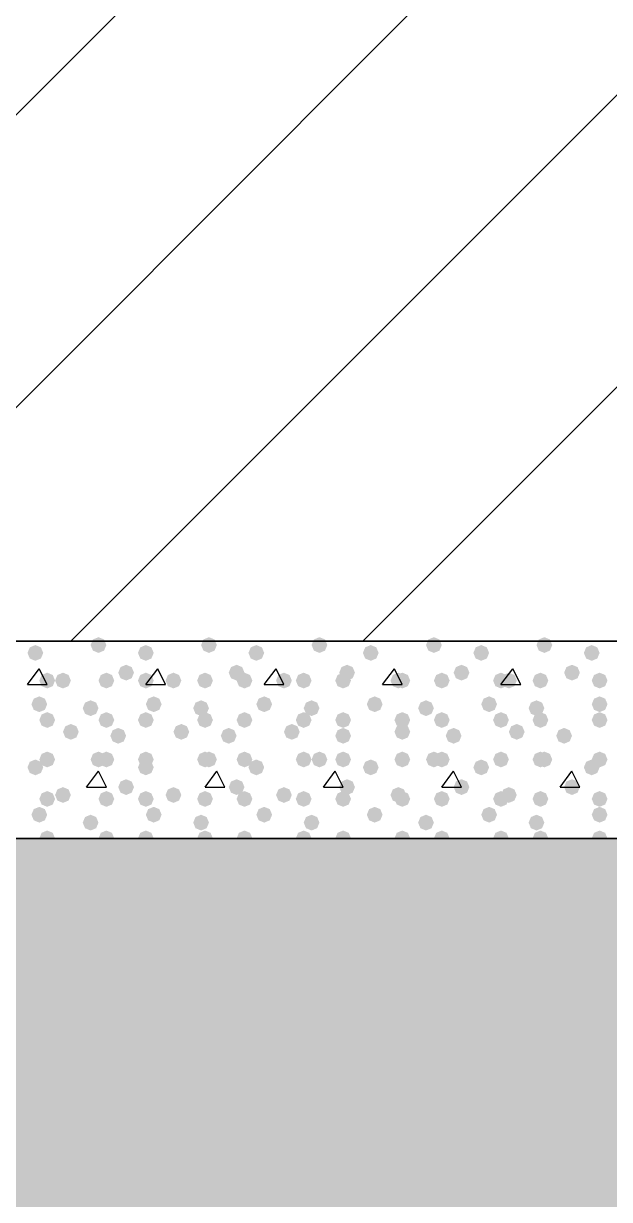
# Model space of a CAD drawing. Header units: millimetres. Extents: x 0 to 420, y 0 to 297.
# Drawn here: x 138.56 to 144.84, y 138.75 to 151.36 of the extents above; entities that cross this region are included whole.
import ezdxf

# ---------------------------------------------------------------- set-up
doc = ezdxf.new("R2010")
doc.units = ezdxf.units.MM
doc.layers.get('0').update_dxf_attribs({"linetype": 'CONTINUOUS'})

msp = doc.modelspace()

# ---------------------------------------------------------------- hatches: boundary and pattern name
at = {"true_color": 0x000008}
for points in [[(139.446, 144.695333), (139.421129, 144.635537), (139.361333, 144.610667), (139.301537, 144.635537), (139.276667, 144.695333), (139.301537, 144.755129), (139.361333, 144.78), (139.421129, 144.755129)], [(140.631333, 144.695333), (140.606462, 144.635537), (140.546667, 144.610667), (140.486871, 144.635537), (140.462, 144.695333), (140.486871, 144.755129), (140.546667, 144.78), (140.606462, 144.755129)], [(141.816667, 144.695333), (141.791796, 144.635537), (141.732, 144.610667), (141.672204, 144.635537), (141.647333, 144.695333), (141.672204, 144.755129), (141.732, 144.78), (141.791796, 144.755129)], [(143.044333, 144.695333), (143.019463, 144.635537), (142.959667, 144.610667), (142.899871, 144.635537), (142.875, 144.695333), (142.899871, 144.755129), (142.959667, 144.78), (143.019462, 144.755129)], [(144.229667, 144.695333), (144.204796, 144.635537), (144.145, 144.610667), (144.085204, 144.635537), (144.060333, 144.695333), (144.085204, 144.755129), (144.145, 144.78), (144.204796, 144.755129)], [(138.768667, 144.610667), (138.743796, 144.550871), (138.684, 144.526), (138.624204, 144.550871), (138.599333, 144.610667), (138.624204, 144.670462), (138.684, 144.695333), (138.743796, 144.670463)], [(139.954, 144.610667), (139.929129, 144.550871), (139.869333, 144.526), (139.809538, 144.550871), (139.784667, 144.610667), (139.809537, 144.670462), (139.869333, 144.695333), (139.929129, 144.670463)], [(141.139333, 144.610667), (141.114463, 144.550871), (141.054667, 144.526), (140.994871, 144.550871), (140.97, 144.610667), (140.994871, 144.670462), (141.054667, 144.695333), (141.114462, 144.670463)], [(142.367, 144.610667), (142.342129, 144.550871), (142.282333, 144.526), (142.222538, 144.550871), (142.197667, 144.610667), (142.222537, 144.670462), (142.282333, 144.695333), (142.342129, 144.670463)], [(143.552333, 144.610667), (143.527463, 144.550871), (143.467667, 144.526), (143.407871, 144.550871), (143.383, 144.610667), (143.407871, 144.670462), (143.467667, 144.695333), (143.527462, 144.670463)], [(144.737667, 144.610667), (144.712796, 144.550871), (144.653, 144.526), (144.593204, 144.550871), (144.568333, 144.610667), (144.593204, 144.670462), (144.653, 144.695333), (144.712796, 144.670463)], [(139.742333, 144.399), (139.717463, 144.339204), (139.657667, 144.314333), (139.597871, 144.339204), (139.573, 144.399), (139.597871, 144.458796), (139.657667, 144.483667), (139.717462, 144.458796)], [(140.927667, 144.399), (140.902796, 144.339204), (140.843, 144.314333), (140.783204, 144.339204), (140.758333, 144.399), (140.783204, 144.458796), (140.843, 144.483667), (140.902796, 144.458796)], [(142.113, 144.399), (142.088129, 144.339204), (142.028333, 144.314333), (141.968538, 144.339204), (141.943667, 144.399), (141.968537, 144.458796), (142.028333, 144.483667), (142.088129, 144.458796)], [(143.340667, 144.399), (143.315796, 144.339204), (143.256, 144.314333), (143.196204, 144.339204), (143.171333, 144.399), (143.196204, 144.458796), (143.256, 144.483667), (143.315796, 144.458796)], [(144.526, 144.399), (144.501129, 144.339204), (144.441333, 144.314333), (144.381538, 144.339204), (144.356667, 144.399), (144.381537, 144.458796), (144.441333, 144.483667), (144.501129, 144.458796)], [(138.895667, 144.314333), (138.870796, 144.254537), (138.811, 144.229667), (138.751204, 144.254537), (138.726333, 144.314333), (138.751204, 144.374129), (138.811, 144.399), (138.870796, 144.374129)], [(139.065, 144.314333), (139.040129, 144.254537), (138.980333, 144.229667), (138.920537, 144.254537), (138.895667, 144.314333), (138.920537, 144.374129), (138.980333, 144.399), (139.040129, 144.374129)], [(139.530667, 144.314333), (139.505796, 144.254537), (139.446, 144.229667), (139.386204, 144.254537), (139.361333, 144.314333), (139.386204, 144.374129), (139.446, 144.399), (139.505796, 144.374129)], [(139.954, 144.314333), (139.929129, 144.254537), (139.869333, 144.229667), (139.809538, 144.254537), (139.784667, 144.314333), (139.809537, 144.374129), (139.869333, 144.399), (139.929129, 144.374129)], [(140.250333, 144.314333), (140.225463, 144.254537), (140.165667, 144.229667), (140.105871, 144.254537), (140.081, 144.314333), (140.105871, 144.374129), (140.165667, 144.399), (140.225462, 144.374129)], [(140.589, 144.314333), (140.564129, 144.254537), (140.504333, 144.229667), (140.444538, 144.254537), (140.419667, 144.314333), (140.444537, 144.374129), (140.504333, 144.399), (140.564129, 144.374129)], [(141.012333, 144.314333), (140.987462, 144.254537), (140.927667, 144.229667), (140.867871, 144.254537), (140.843, 144.314333), (140.867871, 144.374129), (140.927667, 144.399), (140.987462, 144.374129)], [(141.435667, 144.314333), (141.410796, 144.254537), (141.351, 144.229667), (141.291204, 144.254537), (141.266333, 144.314333), (141.291204, 144.374129), (141.351, 144.399), (141.410796, 144.374129)], [(141.647333, 144.314333), (141.622463, 144.254537), (141.562667, 144.229667), (141.502871, 144.254537), (141.478, 144.314333), (141.502871, 144.374129), (141.562667, 144.399), (141.622462, 144.374129)], [(142.070667, 144.314333), (142.045796, 144.254537), (141.986, 144.229667), (141.926204, 144.254537), (141.901333, 144.314333), (141.926204, 144.374129), (141.986, 144.399), (142.045796, 144.374129)], [(142.663333, 144.314333), (142.638463, 144.254537), (142.578667, 144.229667), (142.518871, 144.254537), (142.494, 144.314333), (142.518871, 144.374129), (142.578667, 144.399), (142.638462, 144.374129)], [(142.705667, 144.314333), (142.680796, 144.254537), (142.621, 144.229667), (142.561204, 144.254537), (142.536333, 144.314333), (142.561204, 144.374129), (142.621, 144.399), (142.680796, 144.374129)], [(143.129, 144.314333), (143.104129, 144.254537), (143.044333, 144.229667), (142.984537, 144.254537), (142.959667, 144.314333), (142.984537, 144.374129), (143.044333, 144.399), (143.104129, 144.374129)], [(143.764, 144.314333), (143.739129, 144.254537), (143.679333, 144.229667), (143.619538, 144.254537), (143.594667, 144.314333), (143.619537, 144.374129), (143.679333, 144.399), (143.739129, 144.374129)], [(143.848667, 144.314333), (143.823796, 144.254537), (143.764, 144.229667), (143.704204, 144.254537), (143.679333, 144.314333), (143.704204, 144.374129), (143.764, 144.399), (143.823796, 144.374129)], [(144.187333, 144.314333), (144.162463, 144.254537), (144.102667, 144.229667), (144.042871, 144.254537), (144.018, 144.314333), (144.042871, 144.374129), (144.102667, 144.399), (144.162462, 144.374129)], [(144.822333, 144.314333), (144.797462, 144.254537), (144.737667, 144.229667), (144.677871, 144.254537), (144.653, 144.314333), (144.677871, 144.374129), (144.737667, 144.399), (144.797462, 144.374129)], [(138.811, 144.060333), (138.786129, 144.000537), (138.726333, 143.975667), (138.666538, 144.000537), (138.641667, 144.060333), (138.666537, 144.120129), (138.726333, 144.145), (138.786129, 144.120129)], [(139.361333, 144.018), (139.336462, 143.958204), (139.276667, 143.933333), (139.216871, 143.958204), (139.192, 144.018), (139.216871, 144.077796), (139.276667, 144.102667), (139.336462, 144.077796)], [(140.038667, 144.060333), (140.013796, 144.000537), (139.954, 143.975667), (139.894204, 144.000537), (139.869333, 144.060333), (139.894204, 144.120129), (139.954, 144.145), (140.013796, 144.120129)], [(140.546667, 144.018), (140.521796, 143.958204), (140.462, 143.933333), (140.402204, 143.958204), (140.377333, 144.018), (140.402204, 144.077796), (140.462, 144.102667), (140.521796, 144.077796)], [(141.224, 144.060333), (141.199129, 144.000537), (141.139333, 143.975667), (141.079537, 144.000537), (141.054667, 144.060333), (141.079537, 144.120129), (141.139333, 144.145), (141.199129, 144.120129)], [(141.732, 144.018), (141.707129, 143.958204), (141.647333, 143.933333), (141.587538, 143.958204), (141.562667, 144.018), (141.587537, 144.077796), (141.647333, 144.102667), (141.707129, 144.077796)], [(142.409333, 144.060333), (142.384463, 144.000537), (142.324667, 143.975667), (142.264871, 144.000537), (142.24, 144.060333), (142.264871, 144.120129), (142.324667, 144.145), (142.384462, 144.120129)], [(142.959667, 144.018), (142.934796, 143.958204), (142.875, 143.933333), (142.815204, 143.958204), (142.790333, 144.018), (142.815204, 144.077796), (142.875, 144.102667), (142.934796, 144.077796)], [(143.637, 144.060333), (143.612129, 144.000537), (143.552333, 143.975667), (143.492538, 144.000537), (143.467667, 144.060333), (143.492537, 144.120129), (143.552333, 144.145), (143.612129, 144.120129)], [(144.145, 144.018), (144.120129, 143.958204), (144.060333, 143.933333), (144.000538, 143.958204), (143.975667, 144.018), (144.000537, 144.077796), (144.060333, 144.102667), (144.120129, 144.077796)], [(144.822333, 144.060333), (144.797462, 144.000537), (144.737667, 143.975667), (144.677871, 144.000537), (144.653, 144.060333), (144.677871, 144.120129), (144.737667, 144.145), (144.797462, 144.120129)], [(138.895667, 143.891), (138.870796, 143.831204), (138.811, 143.806333), (138.751204, 143.831204), (138.726333, 143.891), (138.751204, 143.950796), (138.811, 143.975667), (138.870796, 143.950796)], [(139.530667, 143.891), (139.505796, 143.831204), (139.446, 143.806333), (139.386204, 143.831204), (139.361333, 143.891), (139.386204, 143.950796), (139.446, 143.975667), (139.505796, 143.950796)], [(139.954, 143.891), (139.929129, 143.831204), (139.869333, 143.806333), (139.809538, 143.831204), (139.784667, 143.891), (139.809537, 143.950796), (139.869333, 143.975667), (139.929129, 143.950796)], [(140.589, 143.891), (140.564129, 143.831204), (140.504333, 143.806333), (140.444538, 143.831204), (140.419667, 143.891), (140.444537, 143.950796), (140.504333, 143.975667), (140.564129, 143.950796)], [(141.012333, 143.891), (140.987462, 143.831204), (140.927667, 143.806333), (140.867871, 143.831204), (140.843, 143.891), (140.867871, 143.950796), (140.927667, 143.975667), (140.987462, 143.950796)], [(141.647333, 143.891), (141.622463, 143.831204), (141.562667, 143.806333), (141.502871, 143.831204), (141.478, 143.891), (141.502871, 143.950796), (141.562667, 143.975667), (141.622462, 143.950796)], [(142.070667, 143.891), (142.045796, 143.831204), (141.986, 143.806333), (141.926204, 143.831204), (141.901333, 143.891), (141.926204, 143.950796), (141.986, 143.975667), (142.045796, 143.950796)], [(142.705667, 143.891), (142.680796, 143.831204), (142.621, 143.806333), (142.561204, 143.831204), (142.536333, 143.891), (142.561204, 143.950796), (142.621, 143.975667), (142.680796, 143.950796)], [(143.129, 143.891), (143.104129, 143.831204), (143.044333, 143.806333), (142.984537, 143.831204), (142.959667, 143.891), (142.984537, 143.950796), (143.044333, 143.975667), (143.104129, 143.950796)], [(143.764, 143.891), (143.739129, 143.831204), (143.679333, 143.806333), (143.619538, 143.831204), (143.594667, 143.891), (143.619537, 143.950796), (143.679333, 143.975667), (143.739129, 143.950796)], [(144.187333, 143.891), (144.162463, 143.831204), (144.102667, 143.806333), (144.042871, 143.831204), (144.018, 143.891), (144.042871, 143.950796), (144.102667, 143.975667), (144.162462, 143.950796)], [(144.822333, 143.891), (144.797462, 143.831204), (144.737667, 143.806333), (144.677871, 143.831204), (144.653, 143.891), (144.677871, 143.950796), (144.737667, 143.975667), (144.797462, 143.950796)], [(139.149667, 143.764), (139.124796, 143.704204), (139.065, 143.679333), (139.005204, 143.704204), (138.980333, 143.764), (139.005204, 143.823796), (139.065, 143.848667), (139.124796, 143.823796)], [(140.335, 143.764), (140.310129, 143.704204), (140.250333, 143.679333), (140.190538, 143.704204), (140.165667, 143.764), (140.190537, 143.823796), (140.250333, 143.848667), (140.310129, 143.823796)], [(141.520333, 143.764), (141.495463, 143.704204), (141.435667, 143.679333), (141.375871, 143.704204), (141.351, 143.764), (141.375871, 143.823796), (141.435667, 143.848667), (141.495462, 143.823796)], [(142.705667, 143.764), (142.680796, 143.704204), (142.621, 143.679333), (142.561204, 143.704204), (142.536333, 143.764), (142.561204, 143.823796), (142.621, 143.848667), (142.680796, 143.823796)], [(143.933333, 143.764), (143.908463, 143.704204), (143.848667, 143.679333), (143.788871, 143.704204), (143.764, 143.764), (143.788871, 143.823796), (143.848667, 143.848667), (143.908462, 143.823796)], [(139.657667, 143.721667), (139.632796, 143.661871), (139.573, 143.637), (139.513204, 143.661871), (139.488333, 143.721667), (139.513204, 143.781462), (139.573, 143.806333), (139.632796, 143.781463)], [(140.843, 143.721667), (140.818129, 143.661871), (140.758333, 143.637), (140.698537, 143.661871), (140.673667, 143.721667), (140.698537, 143.781462), (140.758333, 143.806333), (140.818129, 143.781463)], [(142.070667, 143.721667), (142.045796, 143.661871), (141.986, 143.637), (141.926204, 143.661871), (141.901333, 143.721667), (141.926204, 143.781462), (141.986, 143.806333), (142.045796, 143.781463)], [(143.256, 143.721667), (143.231129, 143.661871), (143.171333, 143.637), (143.111538, 143.661871), (143.086667, 143.721667), (143.111537, 143.781462), (143.171333, 143.806333), (143.231129, 143.781463)], [(144.441333, 143.721667), (144.416462, 143.661871), (144.356667, 143.637), (144.296871, 143.661871), (144.272, 143.721667), (144.296871, 143.781462), (144.356667, 143.806333), (144.416462, 143.781463)], [(138.768667, 143.383), (138.743796, 143.323204), (138.684, 143.298333), (138.624204, 143.323204), (138.599333, 143.383), (138.624204, 143.442796), (138.684, 143.467667), (138.743796, 143.442796)], [(138.895667, 143.467667), (138.870796, 143.407871), (138.811, 143.383), (138.751204, 143.407871), (138.726333, 143.467667), (138.751204, 143.527462), (138.811, 143.552333), (138.870796, 143.527463)], [(139.446, 143.467667), (139.421129, 143.407871), (139.361333, 143.383), (139.301537, 143.407871), (139.276667, 143.467667), (139.301537, 143.527462), (139.361333, 143.552333), (139.421129, 143.527463)], [(139.530667, 143.467667), (139.505796, 143.407871), (139.446, 143.383), (139.386204, 143.407871), (139.361333, 143.467667), (139.386204, 143.527462), (139.446, 143.552333), (139.505796, 143.527463)], [(139.954, 143.467667), (139.929129, 143.407871), (139.869333, 143.383), (139.809538, 143.407871), (139.784667, 143.467667), (139.809537, 143.527462), (139.869333, 143.552333), (139.929129, 143.527463)], [(139.954, 143.383), (139.929129, 143.323204), (139.869333, 143.298333), (139.809538, 143.323204), (139.784667, 143.383), (139.809537, 143.442796), (139.869333, 143.467667), (139.929129, 143.442796)], [(140.589, 143.467667), (140.564129, 143.407871), (140.504333, 143.383), (140.444538, 143.407871), (140.419667, 143.467667), (140.444537, 143.527462), (140.504333, 143.552333), (140.564129, 143.527463)], [(140.631333, 143.467667), (140.606462, 143.407871), (140.546667, 143.383), (140.486871, 143.407871), (140.462, 143.467667), (140.486871, 143.527462), (140.546667, 143.552333), (140.606462, 143.527463)], [(141.012333, 143.467667), (140.987462, 143.407871), (140.927667, 143.383), (140.867871, 143.407871), (140.843, 143.467667), (140.867871, 143.527462), (140.927667, 143.552333), (140.987462, 143.527463)], [(141.139333, 143.383), (141.114463, 143.323204), (141.054667, 143.298333), (140.994871, 143.323204), (140.97, 143.383), (140.994871, 143.442796), (141.054667, 143.467667), (141.114462, 143.442796)], [(141.647333, 143.467667), (141.622463, 143.407871), (141.562667, 143.383), (141.502871, 143.407871), (141.478, 143.467667), (141.502871, 143.527462), (141.562667, 143.552333), (141.622462, 143.527463)], [(141.816667, 143.467667), (141.791796, 143.407871), (141.732, 143.383), (141.672204, 143.407871), (141.647333, 143.467667), (141.672204, 143.527462), (141.732, 143.552333), (141.791796, 143.527463)], [(142.070667, 143.467667), (142.045796, 143.407871), (141.986, 143.383), (141.926204, 143.407871), (141.901333, 143.467667), (141.926204, 143.527462), (141.986, 143.552333), (142.045796, 143.527463)], [(142.367, 143.383), (142.342129, 143.323204), (142.282333, 143.298333), (142.222538, 143.323204), (142.197667, 143.383), (142.222537, 143.442796), (142.282333, 143.467667), (142.342129, 143.442796)], [(142.705667, 143.467667), (142.680796, 143.407871), (142.621, 143.383), (142.561204, 143.407871), (142.536333, 143.467667), (142.561204, 143.527462), (142.621, 143.552333), (142.680796, 143.527463)], [(143.044333, 143.467667), (143.019463, 143.407871), (142.959667, 143.383), (142.899871, 143.407871), (142.875, 143.467667), (142.899871, 143.527462), (142.959667, 143.552333), (143.019462, 143.527463)], [(143.129, 143.467667), (143.104129, 143.407871), (143.044333, 143.383), (142.984537, 143.407871), (142.959667, 143.467667), (142.984537, 143.527462), (143.044333, 143.552333), (143.104129, 143.527463)], [(143.552333, 143.383), (143.527463, 143.323204), (143.467667, 143.298333), (143.407871, 143.323204), (143.383, 143.383), (143.407871, 143.442796), (143.467667, 143.467667), (143.527462, 143.442796)], [(143.764, 143.467667), (143.739129, 143.407871), (143.679333, 143.383), (143.619538, 143.407871), (143.594667, 143.467667), (143.619537, 143.527462), (143.679333, 143.552333), (143.739129, 143.527463)], [(144.187333, 143.467667), (144.162463, 143.407871), (144.102667, 143.383), (144.042871, 143.407871), (144.018, 143.467667), (144.042871, 143.527462), (144.102667, 143.552333), (144.162462, 143.527463)], [(144.229667, 143.467667), (144.204796, 143.407871), (144.145, 143.383), (144.085204, 143.407871), (144.060333, 143.467667), (144.085204, 143.527462), (144.145, 143.552333), (144.204796, 143.527463)], [(144.737667, 143.383), (144.712796, 143.323204), (144.653, 143.298333), (144.593204, 143.323204), (144.568333, 143.383), (144.593204, 143.442796), (144.653, 143.467667), (144.712796, 143.442796)], [(144.822333, 143.467667), (144.797462, 143.407871), (144.737667, 143.383), (144.677871, 143.407871), (144.653, 143.467667), (144.677871, 143.527462), (144.737667, 143.552333), (144.797462, 143.527463)], [(139.742333, 143.171333), (139.717463, 143.111537), (139.657667, 143.086667), (139.597871, 143.111537), (139.573, 143.171333), (139.597871, 143.231129), (139.657667, 143.256), (139.717462, 143.231129)], [(140.927667, 143.171333), (140.902796, 143.111537), (140.843, 143.086667), (140.783204, 143.111537), (140.758333, 143.171333), (140.783204, 143.231129), (140.843, 143.256), (140.902796, 143.231129)], [(142.113, 143.171333), (142.088129, 143.111537), (142.028333, 143.086667), (141.968538, 143.111537), (141.943667, 143.171333), (141.968537, 143.231129), (142.028333, 143.256), (142.088129, 143.231129)], [(143.340667, 143.171333), (143.315796, 143.111537), (143.256, 143.086667), (143.196204, 143.111537), (143.171333, 143.171333), (143.196204, 143.231129), (143.256, 143.256), (143.315796, 143.231129)], [(144.526, 143.171333), (144.501129, 143.111537), (144.441333, 143.086667), (144.381538, 143.111537), (144.356667, 143.171333), (144.381537, 143.231129), (144.441333, 143.256), (144.501129, 143.231129)], [(138.895667, 143.044333), (138.870796, 142.984537), (138.811, 142.959667), (138.751204, 142.984537), (138.726333, 143.044333), (138.751204, 143.104129), (138.811, 143.129), (138.870796, 143.104129)], [(139.065, 143.086667), (139.040129, 143.026871), (138.980333, 143.002), (138.920537, 143.026871), (138.895667, 143.086667), (138.920537, 143.146462), (138.980333, 143.171333), (139.040129, 143.146463)], [(139.530667, 143.044333), (139.505796, 142.984537), (139.446, 142.959667), (139.386204, 142.984537), (139.361333, 143.044333), (139.386204, 143.104129), (139.446, 143.129), (139.505796, 143.104129)], [(139.954, 143.044333), (139.929129, 142.984537), (139.869333, 142.959667), (139.809538, 142.984537), (139.784667, 143.044333), (139.809537, 143.104129), (139.869333, 143.129), (139.929129, 143.104129)], [(140.250333, 143.086667), (140.225463, 143.026871), (140.165667, 143.002), (140.105871, 143.026871), (140.081, 143.086667), (140.105871, 143.146462), (140.165667, 143.171333), (140.225462, 143.146463)], [(140.589, 143.044333), (140.564129, 142.984537), (140.504333, 142.959667), (140.444538, 142.984537), (140.419667, 143.044333), (140.444537, 143.104129), (140.504333, 143.129), (140.564129, 143.104129)], [(141.012333, 143.044333), (140.987462, 142.984537), (140.927667, 142.959667), (140.867871, 142.984537), (140.843, 143.044333), (140.867871, 143.104129), (140.927667, 143.129), (140.987462, 143.104129)], [(141.435667, 143.086667), (141.410796, 143.026871), (141.351, 143.002), (141.291204, 143.026871), (141.266333, 143.086667), (141.291204, 143.146462), (141.351, 143.171333), (141.410796, 143.146463)], [(141.647333, 143.044333), (141.622463, 142.984537), (141.562667, 142.959667), (141.502871, 142.984537), (141.478, 143.044333), (141.502871, 143.104129), (141.562667, 143.129), (141.622462, 143.104129)], [(142.070667, 143.044333), (142.045796, 142.984537), (141.986, 142.959667), (141.926204, 142.984537), (141.901333, 143.044333), (141.926204, 143.104129), (141.986, 143.129), (142.045796, 143.104129)], [(142.663333, 143.086667), (142.638463, 143.026871), (142.578667, 143.002), (142.518871, 143.026871), (142.494, 143.086667), (142.518871, 143.146462), (142.578667, 143.171333), (142.638462, 143.146463)], [(142.705667, 143.044333), (142.680796, 142.984537), (142.621, 142.959667), (142.561204, 142.984537), (142.536333, 143.044333), (142.561204, 143.104129), (142.621, 143.129), (142.680796, 143.104129)], [(143.129, 143.044333), (143.104129, 142.984537), (143.044333, 142.959667), (142.984537, 142.984537), (142.959667, 143.044333), (142.984537, 143.104129), (143.044333, 143.129), (143.104129, 143.104129)], [(143.764, 143.044333), (143.739129, 142.984537), (143.679333, 142.959667), (143.619538, 142.984537), (143.594667, 143.044333), (143.619537, 143.104129), (143.679333, 143.129), (143.739129, 143.104129)], [(143.848667, 143.086667), (143.823796, 143.026871), (143.764, 143.002), (143.704204, 143.026871), (143.679333, 143.086667), (143.704204, 143.146462), (143.764, 143.171333), (143.823796, 143.146463)], [(144.187333, 143.044333), (144.162463, 142.984537), (144.102667, 142.959667), (144.042871, 142.984537), (144.018, 143.044333), (144.042871, 143.104129), (144.102667, 143.129), (144.162462, 143.104129)], [(144.822333, 143.044333), (144.797462, 142.984537), (144.737667, 142.959667), (144.677871, 142.984537), (144.653, 143.044333), (144.677871, 143.104129), (144.737667, 143.129), (144.797462, 143.104129)], [(138.811, 142.875), (138.786129, 142.815204), (138.726333, 142.790333), (138.666538, 142.815204), (138.641667, 142.875), (138.666537, 142.934796), (138.726333, 142.959667), (138.786129, 142.934796)], [(140.038667, 142.875), (140.013796, 142.815204), (139.954, 142.790333), (139.894204, 142.815204), (139.869333, 142.875), (139.894204, 142.934796), (139.954, 142.959667), (140.013796, 142.934796)], [(141.224, 142.875), (141.199129, 142.815204), (141.139333, 142.790333), (141.079537, 142.815204), (141.054667, 142.875), (141.079537, 142.934796), (141.139333, 142.959667), (141.199129, 142.934796)], [(142.409333, 142.875), (142.384463, 142.815204), (142.324667, 142.790333), (142.264871, 142.815204), (142.24, 142.875), (142.264871, 142.934796), (142.324667, 142.959667), (142.384462, 142.934796)], [(143.637, 142.875), (143.612129, 142.815204), (143.552333, 142.790333), (143.492538, 142.815204), (143.467667, 142.875), (143.492537, 142.934796), (143.552333, 142.959667), (143.612129, 142.934796)], [(144.822333, 142.875), (144.797462, 142.815204), (144.737667, 142.790333), (144.677871, 142.815204), (144.653, 142.875), (144.677871, 142.934796), (144.737667, 142.959667), (144.797462, 142.934796)], [(139.361333, 142.790333), (139.336462, 142.730537), (139.276667, 142.705667), (139.216871, 142.730537), (139.192, 142.790333), (139.216871, 142.850129), (139.276667, 142.875), (139.336462, 142.850129)], [(140.546667, 142.790333), (140.521796, 142.730537), (140.462, 142.705667), (140.402204, 142.730537), (140.377333, 142.790333), (140.402204, 142.850129), (140.462, 142.875), (140.521796, 142.850129)], [(141.732, 142.790333), (141.707129, 142.730537), (141.647333, 142.705667), (141.587538, 142.730537), (141.562667, 142.790333), (141.587537, 142.850129), (141.647333, 142.875), (141.707129, 142.850129)], [(142.959667, 142.790333), (142.934796, 142.730537), (142.875, 142.705667), (142.815204, 142.730537), (142.790333, 142.790333), (142.815204, 142.850129), (142.875, 142.875), (142.934796, 142.850129)], [(144.145, 142.790333), (144.120129, 142.730537), (144.060333, 142.705667), (144.000538, 142.730537), (143.975667, 142.790333), (144.000537, 142.850129), (144.060333, 142.875), (144.120129, 142.850129)], [(138.895667, 142.621), (138.870796, 142.561204), (138.811, 142.536333), (138.751204, 142.561204), (138.726333, 142.621), (138.751204, 142.680796), (138.811, 142.705667), (138.870796, 142.680796)], [(139.530667, 142.621), (139.505796, 142.561204), (139.446, 142.536333), (139.386204, 142.561204), (139.361333, 142.621), (139.386204, 142.680796), (139.446, 142.705667), (139.505796, 142.680796)], [(139.954, 142.621), (139.929129, 142.561204), (139.869333, 142.536333), (139.809538, 142.561204), (139.784667, 142.621), (139.809537, 142.680796), (139.869333, 142.705667), (139.929129, 142.680796)], [(140.589, 142.621), (140.564129, 142.561204), (140.504333, 142.536333), (140.444538, 142.561204), (140.419667, 142.621), (140.444537, 142.680796), (140.504333, 142.705667), (140.564129, 142.680796)], [(141.012333, 142.621), (140.987462, 142.561204), (140.927667, 142.536333), (140.867871, 142.561204), (140.843, 142.621), (140.867871, 142.680796), (140.927667, 142.705667), (140.987462, 142.680796)], [(141.647333, 142.621), (141.622463, 142.561204), (141.562667, 142.536333), (141.502871, 142.561204), (141.478, 142.621), (141.502871, 142.680796), (141.562667, 142.705667), (141.622462, 142.680796)], [(142.070667, 142.621), (142.045796, 142.561204), (141.986, 142.536333), (141.926204, 142.561204), (141.901333, 142.621), (141.926204, 142.680796), (141.986, 142.705667), (142.045796, 142.680796)], [(142.705667, 142.621), (142.680796, 142.561204), (142.621, 142.536333), (142.561204, 142.561204), (142.536333, 142.621), (142.561204, 142.680796), (142.621, 142.705667), (142.680796, 142.680796)], [(143.129, 142.621), (143.104129, 142.561204), (143.044333, 142.536333), (142.984537, 142.561204), (142.959667, 142.621), (142.984537, 142.680796), (143.044333, 142.705667), (143.104129, 142.680796)], [(143.764, 142.621), (143.739129, 142.561204), (143.679333, 142.536333), (143.619538, 142.561204), (143.594667, 142.621), (143.619537, 142.680796), (143.679333, 142.705667), (143.739129, 142.680796)], [(144.187333, 142.621), (144.162463, 142.561204), (144.102667, 142.536333), (144.042871, 142.561204), (144.018, 142.621), (144.042871, 142.680796), (144.102667, 142.705667), (144.162462, 142.680796)], [(144.822333, 142.621), (144.797462, 142.561204), (144.737667, 142.536333), (144.677871, 142.561204), (144.653, 142.621), (144.677871, 142.680796), (144.737667, 142.705667), (144.797462, 142.680796)]]:
    msp.add_hatch(color=0, dxfattribs=at).paths.add_polyline_path(points, flags=0)
h = msp.add_hatch(color=0, dxfattribs=at)
h.paths.add_polyline_path([(193.844333, 142.621), (32.469667, 142.621), (193.844333, 123.571)], flags=0)
h.paths.add_polyline_path([(32.469667, 142.621), (193.844333, 123.571), (32.469667, 123.571)], flags=0)

# ---------------------------------------------------------------- linework, layer by layer
at = {"color": 0, "true_color": 0x000007}
msp.add_lwpolyline([(31.369, 142.621), (31.369, 165.946667), (379.603, 165.946667), (379.603, 142.621), (217.17, 142.621), (217.17, 121.454333), (193.844333, 121.454333), (193.844333, 142.621)], close=True, dxfattribs=at)
msp.add_lwpolyline([(31.369, 142.621), (31.369, 165.946667), (379.603, 165.946667), (379.603, 142.621), (217.17, 142.621), (217.17, 121.454333), (193.844333, 121.454333), (193.844333, 142.621)], close=True, dxfattribs=at)
at = {"color": 0, "true_color": 0x0000fd}
msp.add_lwpolyline([(215.053333, 144.737667), (377.486333, 144.737667), (377.486333, 163.83), (33.528, 163.83), (33.528, 144.737667), (195.961, 144.737667), (195.961, 123.571), (215.053333, 123.571)], close=True, dxfattribs=at)
at = {"color": 0, "true_color": 0x000003}
for points in [[(132.842001, 144.737666), (151.892001, 163.829999)], [(135.974668, 144.737666), (155.024668, 163.829999)], [(139.065001, 144.737666), (158.157334, 163.829999)], [(142.197668, 144.737666), (161.290001, 163.829999)]]:
    msp.add_lwpolyline(points, dxfattribs=at)
at = {"color": 0, "true_color": 0x000007}
for points in [[(151.468667, 144.737667), (132.376333, 144.737667)], [(132.376333, 142.621), (151.468667, 142.621)]]:
    msp.add_lwpolyline(points, dxfattribs=at)
at = {"color": 0, "true_color": 0x000008}
for points in [[(138.599333, 144.272), (138.726333, 144.441333)], [(138.811, 144.272), (138.726333, 144.441333)], [(139.869333, 144.272), (139.996333, 144.441333)], [(140.081, 144.272), (139.996333, 144.441333)], [(141.139333, 144.272), (141.266333, 144.441333)], [(141.351, 144.272), (141.266333, 144.441333)], [(142.409333, 144.272), (142.536333, 144.441333)], [(142.621, 144.272), (142.536333, 144.441333)], [(143.679333, 144.272), (143.806333, 144.441333)], [(143.891, 144.272), (143.806333, 144.441333)], [(138.599333, 144.272), (138.811, 144.272)], [(139.869333, 144.272), (140.081, 144.272)], [(141.139333, 144.272), (141.351, 144.272)], [(142.409333, 144.272), (142.621, 144.272)], [(143.679333, 144.272), (143.891, 144.272)], [(139.234333, 143.171333), (139.361333, 143.340667)], [(139.446, 143.171333), (139.361333, 143.340667)], [(140.504333, 143.171333), (140.631333, 143.340667)], [(140.716, 143.171333), (140.631333, 143.340667)], [(141.774333, 143.171333), (141.901333, 143.340667)], [(141.986, 143.171333), (141.901333, 143.340667)], [(143.044333, 143.171333), (143.171333, 143.340667)], [(143.256, 143.171333), (143.171333, 143.340667)], [(144.314333, 143.171333), (144.441333, 143.340667)], [(144.526, 143.171333), (144.441333, 143.340667)], [(139.234333, 143.171333), (139.446, 143.171333)], [(140.504333, 143.171333), (140.716, 143.171333)], [(141.774333, 143.171333), (141.986, 143.171333)], [(143.044333, 143.171333), (143.256, 143.171333)], [(144.314333, 143.171333), (144.526, 143.171333)]]:
    msp.add_lwpolyline(points, dxfattribs=at)
msp.add_lwpolyline([(193.844333, 142.621), (32.469667, 142.621), (193.844333, 123.571)], close=True, dxfattribs=at)

doc.saveas('drawing.dxf')
